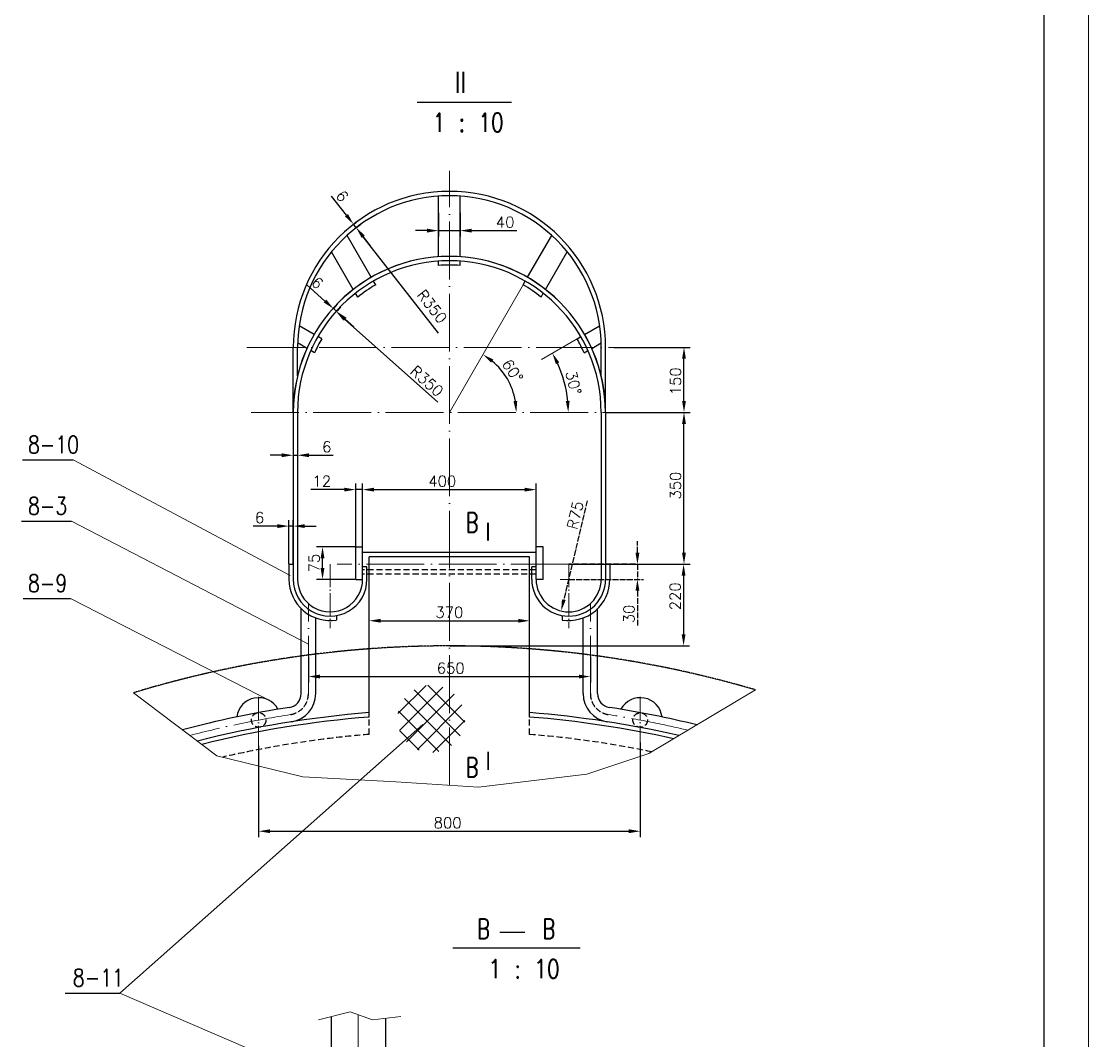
# Model space of a CAD drawing. Header units: inches. Extents: x 14786 to 39415, y 1343 to 18195.
# Drawn here: x 21364 to 25793, y 7177 to 11410 of the extents above; entities that cross this region are included whole.
import ezdxf
from ezdxf.enums import TextEntityAlignment as Align

# ---------------------------------------------------------------- set-up
doc = ezdxf.new("R2010")
doc.units = ezdxf.units.IN
doc.header["$MEASUREMENT"] = 0
for name, pattern in [('ACAD_ISO04W100', [30, 24, -3, 0, -3]), ('ACAD_ISO05W100', [33, 24, -3, 0, -3, 0, -3]), ('DASHED', [0.75, 0.5, -0.25]), ('PHANTOM', [2.5, 1.25, -0.25, 0.25, -0.25, 0.25, -0.25])]:
    doc.linetypes.add(name, pattern=pattern)
for name, color, linetype in [('1', 1, 'ACAD_ISO05W100'), ('2', 3, 'Continuous'), ('3', 2, 'DASHED'), ('4', 7, 'Continuous'), ('5', 6, 'PHANTOM')]:
    doc.layers.add(name, color=color, linetype=linetype)
doc.layers.add('TEXT', color=3, linetype='Continuous', lineweight=15)
doc.layers.add('图层1', color=1, linetype='ACAD_ISO04W100', lineweight=18)
doc.styles.add('HZ', font='TXT', dxfattribs={"width": 0.8, "bigfont": 'HZTXT'})
doc.styles.add('ROMANS', font='ROMANS', dxfattribs={"bigfont": 'HZTXT'})
doc.dimstyles.get("Standard").update_dxf_attribs({"dimtxt": 1.8, "dimasz": 1.9, "dimexe": 1, "dimexo": 0.0625, "dimgap": 0.05, "dimtad": 1, "dimdec": 4, "dimzin": 0, "dimdsep": 46, "dimtxsty": 'ROMANS', "dimcen": 0.09, "dimclrd": 1, "dimclre": 1, "dimclrt": 2, "dimadec": 0, "dimazin": 0, "dimtfac": 1, "dimtdec": 4, "dimtofl": 0, "dimtmove": 0, "dimatfit": 3, "dimfxl": 0, "dimtolj": 1, "dimtzin": 0, "dimarcsym": 0})

# ---------------------------------------------------------------- blocks, each defined once
blk = doc.blocks.new('*D45')
at = {"layer": '4', "color": 1, "lineweight": -2}
blk.add_line((23092.1, 9829), (22705.6, 10173.6), dxfattribs=at)
at = {"layer": '4', "color": 1}
blk.add_solid([(22710.9, 10179.5), (22700.4, 10167.7), (22670.2, 10205.2)], dxfattribs=at)
at = {"layer": 'DEFPOINTS', "color": 0}
for p in [(22670.2, 10205.2), (23140.4, 9785.9)]:
    blk.add_point(p, dxfattribs=at)
at = {"layer": '4', "color": 2, "insert": (23046.9, 9916.2), "char_height": 45, "attachment_point": 5, "rotation": 318.2726, "style": 'ROMANS'}
blk.add_mtext('\\A1;R350', dxfattribs=at)
blk = doc.blocks.new('*D46')
at = {"layer": '4', "color": 1, "lineweight": -2}
blk.add_line((23094.8, 10114.6), (22783, 10515.8), dxfattribs=at)
at = {"layer": '4', "color": 1}
blk.add_solid([(22789.3, 10520.7), (22776.8, 10511), (22753.9, 10553.3)], dxfattribs=at)
at = {"layer": 'DEFPOINTS', "color": 0}
for p in [(22753.9, 10553.3), (23140.4, 10055.9)]:
    blk.add_point(p, dxfattribs=at)
at = {"layer": '4', "color": 2, "insert": (23068.3, 10226.1), "char_height": 45, "attachment_point": 5, "rotation": 307.848, "style": 'ROMANS'}
blk.add_mtext('\\A1;R350', dxfattribs=at)
blk = doc.blocks.new('*D47')
at = {"layer": '4', "color": 1, "lineweight": -2}
blk.add_arc((23140.4, 9785.9), 277.9, 9.8224, 50.1934, dxfattribs=at)
at = {"layer": '4', "color": 1}
for points in [[(23313.7, 9992.8), (23322.8, 10005.8), (23279.3, 10026.5)], [(23422, 9834), (23406.3, 9832.6), (23418.2, 9786)]]:
    blk.add_solid(points, dxfattribs=at)
at = {"layer": 'DEFPOINTS', "color": 0}
for p in [(23446.3, 10315.8), (23401.5, 9881), (22407.9, 9785.7), (23140.4, 9785.9), (24016.1, 9786.1)]:
    blk.add_point(p, dxfattribs=at)
at = {"layer": '4', "color": 2, "insert": (23402.7, 9958.7), "char_height": 45, "attachment_point": 5, "rotation": 303.3754, "style": 'ROMANS'}
blk.add_mtext('\\A1;60°', dxfattribs=at)
blk = doc.blocks.new('*D48')
at = {"layer": '4', "color": 1, "lineweight": -2}
blk.add_arc((23140.4, 9785.9), 493.3, 5.5348, 24.481, dxfattribs=at)
at = {"layer": '4', "color": 1}
for points in [[(23582.3, 9986.7), (23596.4, 9993.9), (23567.6, 10032.5)], [(23639.3, 9833.8), (23623.5, 9833.1), (23633.7, 9786)]]:
    blk.add_solid(points, dxfattribs=at)
at = {"layer": 'DEFPOINTS', "color": 0}
for p in [(23670.2, 10091.8), (23522, 10006.2), (23603.9, 9954.6), (22407.9, 9785.7), (24016.1, 9786.1)]:
    blk.add_point(p, dxfattribs=at)
at = {"layer": '4', "color": 2, "insert": (23655.4, 9909.1), "char_height": 45, "attachment_point": 5, "rotation": 283.4527, "style": 'ROMANS'}
blk.add_mtext('\\A1;30°', dxfattribs=at)
blk = doc.blocks.new('*D49')
at = {"layer": '4', "color": 1, "lineweight": -2}
for p, q in [((22713.3, 10604.8), (22651.7, 10684)), ((22753.5, 10553.1), (22742.5, 10567.3)), ((22743.7, 10568.2), (22762.2, 10582.6)), ((22754.7, 10554), (22773.2, 10568.4)), ((22782.7, 10515.6), (22811.9, 10478.1))]:
    blk.add_line(p, q, dxfattribs=at)
at = {"layer": '4', "color": 1}
for points in [[(22719.5, 10609.6), (22707, 10599.9), (22742.5, 10567.3)], [(22788.9, 10520.5), (22776.4, 10510.7), (22753.5, 10553.1)]]:
    blk.add_solid(points, dxfattribs=at)
at = {"layer": 'DEFPOINTS', "color": 0}
for p in [(22742.5, 10567.3), (22742.5, 10567.3), (22753.5, 10553.1)]:
    blk.add_point(p, dxfattribs=at)
at = {"layer": '4', "color": 2, "insert": (22695.5, 10684.6), "char_height": 45, "attachment_point": 5, "rotation": 307.887, "style": 'ROMANS'}
blk.add_mtext('\\A1;6', dxfattribs=at)
blk = doc.blocks.new('*D50')
at = {"layer": '4', "color": 1, "lineweight": -2}
for p, q in [((22624.1, 10248.6), (22549.3, 10315.6)), ((22660.6, 10218.1), (22676.2, 10235.6)), ((22672.9, 10205), (22659.5, 10217)), ((22674, 10206.1), (22689.6, 10223.6)), ((22708.3, 10173.3), (22743.7, 10141.6))]:
    blk.add_line(p, q, dxfattribs=at)
at = {"layer": '4', "color": 1}
for points in [[(22629.4, 10254.5), (22618.8, 10242.7), (22659.5, 10217)], [(22713.6, 10179.2), (22703.1, 10167.4), (22672.9, 10205)]]:
    blk.add_solid(points, dxfattribs=at)
at = {"layer": 'DEFPOINTS', "color": 0}
for p in [(22659.5, 10217), (22659.5, 10217), (22672.9, 10205)]:
    blk.add_point(p, dxfattribs=at)
at = {"layer": '4', "color": 2, "insert": (22592.4, 10324), "char_height": 45, "attachment_point": 5, "rotation": 318.1746, "style": 'ROMANS'}
blk.add_mtext('\\A1;6', dxfattribs=at)
blk = doc.blocks.new('*D41')
at = {"layer": '4', "color": 1, "lineweight": -2}
for p, q in [((22555.4, 8771.6), (22555.4, 8664.4)), ((23725.4, 8771.6), (23725.4, 8664.4)), ((22602.9, 8689.4), (23677.9, 8689.4))]:
    blk.add_line(p, q, dxfattribs=at)
at = {"layer": '4', "color": 1}
for points in [[(22602.9, 8697.3), (22602.9, 8681.5), (22555.4, 8689.4)], [(23677.9, 8697.3), (23677.9, 8681.5), (23725.4, 8689.4)]]:
    blk.add_solid(points, dxfattribs=at)
at = {"layer": 'DEFPOINTS', "color": 0}
for p in [(22555.4, 8773.2), (23725.4, 8773.2), (23725.4, 8689.4)]:
    blk.add_point(p, dxfattribs=at)
at = {"layer": '4', "color": 2, "insert": (23146, 8724.4), "char_height": 45, "attachment_point": 5, "style": 'ROMANS'}
blk.add_mtext('\\A1;650', dxfattribs=at)
blk = doc.blocks.new('*D42')
at = {"layer": '4', "color": 1, "lineweight": -2}
for p, q in [((22348.6, 8401.1), (22348.6, 8022.1)), ((23932.2, 8415.6), (23932.2, 8022.1)), ((22396.1, 8047.1), (23884.7, 8047.1))]:
    blk.add_line(p, q, dxfattribs=at)
at = {"layer": '4', "color": 1}
for points in [[(22396.1, 8055.1), (22396.1, 8039.2), (22348.6, 8047.1)], [(23884.7, 8055.1), (23884.7, 8039.2), (23932.2, 8047.1)]]:
    blk.add_solid(points, dxfattribs=at)
at = {"layer": 'DEFPOINTS', "color": 0}
for p in [(23932.2, 8417.2), (22348.6, 8402.7), (23932.2, 8047.1)]:
    blk.add_point(p, dxfattribs=at)
at = {"layer": '4', "color": 2, "insert": (23133, 8082.1), "char_height": 45, "attachment_point": 5, "style": 'ROMANS'}
blk.add_mtext('\\A1;800', dxfattribs=at)
blk = doc.blocks.new('*D14')
at = {"layer": '4', "color": 1, "lineweight": -2}
for p, q in [((23095.4, 10614.8), (23095.4, 10515.9)), ((23185.4, 10614.8), (23185.4, 10515.9)), ((23047.9, 10540.9), (23000.4, 10540.9)), ((23095.4, 10540.9), (23185.4, 10540.9)), ((23232.9, 10540.9), (23420.9, 10540.9))]:
    blk.add_line(p, q, dxfattribs=at)
at = {"layer": '4', "color": 1}
for points in [[(23047.9, 10548.9), (23047.9, 10533), (23095.4, 10540.9)], [(23232.9, 10548.9), (23232.9, 10533), (23185.4, 10540.9)]]:
    blk.add_solid(points, dxfattribs=at)
at = {"layer": 'DEFPOINTS', "color": 0}
for p in [(23095.4, 10616.3), (23185.4, 10616.3), (23185.4, 10540.9)]:
    blk.add_point(p, dxfattribs=at)
at = {"layer": '4', "color": 2, "insert": (23372, 10575.9), "char_height": 45, "attachment_point": 5, "style": 'ROMANS'}
blk.add_mtext('\\A1;40', dxfattribs=at)
blk = doc.blocks.new('*D15')
at = {"layer": '4', "color": 1, "lineweight": -2}
for p, q in [((23823.1, 10056.2), (24139.1, 10056.1)), ((24114, 9833.6), (24114, 10008.6)), ((23823, 9786.2), (24139, 9786.1))]:
    blk.add_line(p, q, dxfattribs=at)
at = {"layer": '4', "color": 1}
for points in [[(24106.1, 10008.6), (24122, 10008.6), (24114.1, 10056.1)], [(24106.1, 9833.6), (24121.9, 9833.6), (24114, 9786.1)]]:
    blk.add_solid(points, dxfattribs=at)
at = {"layer": 'DEFPOINTS', "color": 0}
for p in [(23821.5, 10056.2), (24114.1, 10056.1), (23821.4, 9786.2)]:
    blk.add_point(p, dxfattribs=at)
at = {"layer": '4', "color": 2, "insert": (24079, 9915.4), "char_height": 45, "attachment_point": 5, "rotation": 89.9807, "style": 'ROMANS'}
blk.add_mtext('\\A1;150', dxfattribs=at)
blk = doc.blocks.new('*D16')
at = {"layer": '4', "color": 1, "lineweight": -2}
for p, q in [((22492.1, 9627.2), (22492.1, 9583.2)), ((22510.1, 9627.2), (22510.1, 9583.2)), ((22444.6, 9608.2), (22397.1, 9608.2)), ((22492.1, 9608.2), (22510.1, 9608.2)), ((22557.6, 9608.2), (22658, 9608.3))]:
    blk.add_line(p, q, dxfattribs=at)
at = {"layer": '4', "color": 1}
for points in [[(22444.6, 9616.1), (22444.6, 9600.3), (22492.1, 9608.2)], [(22557.6, 9616.2), (22557.6, 9600.3), (22510.1, 9608.2)]]:
    blk.add_solid(points, dxfattribs=at)
at = {"layer": 'DEFPOINTS', "color": 0}
for p in [(22492.1, 9628.8), (22510.1, 9628.8), (22510.1, 9608.2)]:
    blk.add_point(p, dxfattribs=at)
at = {"layer": '4', "color": 2, "insert": (22631.5, 9643.3), "char_height": 45, "attachment_point": 5, "rotation": 0.0158, "style": 'ROMANS'}
blk.add_mtext('\\A1;6', dxfattribs=at)
blk = doc.blocks.new('*D17')
at = {"layer": '4', "color": 1, "lineweight": -2}
for p, q in [((23637, 9156), (24137.3, 9156)), ((24112.3, 9108.5), (24112.3, 8864.2)), ((23141.9, 8816.7), (24137.3, 8816.7))]:
    blk.add_line(p, q, dxfattribs=at)
at = {"layer": '4', "color": 1}
for points in [[(24104.4, 9108.5), (24120.2, 9108.5), (24112.3, 9156)], [(24104.4, 8864.2), (24120.2, 8864.2), (24112.3, 8816.7)]]:
    blk.add_solid(points, dxfattribs=at)
at = {"layer": 'DEFPOINTS', "color": 0}
for p in [(23635.4, 9156), (23140.4, 8816.7), (24112.3, 8816.7)]:
    blk.add_point(p, dxfattribs=at)
at = {"layer": '4', "color": 2, "insert": (24077.3, 9022.3), "char_height": 45, "attachment_point": 5, "rotation": 90, "style": 'ROMANS'}
blk.add_mtext('\\A1;220', dxfattribs=at)
blk = doc.blocks.new('*D18')
at = {"layer": 'DEFPOINTS', "color": 0}
for p in [(23806.4, 9156), (23920.8, 9156), (23635.4, 9093)]:
    blk.add_point(p, dxfattribs=at)
at = {"layer": '图层1', "color": 1, "lineweight": -2}
for p, q in [((23920.8, 9203.5), (23920.8, 9251)), ((23808, 9156), (23945.8, 9156)), ((23920.8, 9156), (23920.8, 9093)), ((23637, 9093), (23945.8, 9093)), ((23920.8, 9045.5), (23920.8, 8900.2))]:
    blk.add_line(p, q, dxfattribs=at)
at = {"layer": '图层1', "color": 1}
for points in [[(23912.9, 9203.5), (23928.8, 9203.5), (23920.8, 9156)], [(23912.9, 9045.5), (23928.8, 9045.5), (23920.8, 9093)]]:
    blk.add_solid(points, dxfattribs=at)
at = {"layer": '图层1', "color": 2, "insert": (23885.8, 8949.1), "char_height": 45, "attachment_point": 5, "rotation": 90, "style": 'ROMANS'}
blk.add_mtext('\\A1;30', dxfattribs=at)
blk = doc.blocks.new('*D19')
at = {"layer": '4', "color": 1, "lineweight": -2}
for p, q in [((22750, 9228), (22588.9, 9228)), ((22613.9, 9140.5), (22613.9, 9180.5)), ((22750, 9093), (22588.9, 9093))]:
    blk.add_line(p, q, dxfattribs=at)
at = {"layer": '4', "color": 1}
for points in [[(22605.9, 9180.5), (22621.8, 9180.5), (22613.9, 9228)], [(22605.9, 9140.5), (22621.8, 9140.5), (22613.9, 9093)]]:
    blk.add_solid(points, dxfattribs=at)
at = {"layer": 'DEFPOINTS', "color": 0}
for p in [(22613.9, 9228), (22751.6, 9228), (22751.6, 9093)]:
    blk.add_point(p, dxfattribs=at)
at = {"layer": '4', "color": 2, "insert": (22578.9, 9160.5), "char_height": 45, "attachment_point": 5, "rotation": 90, "style": 'ROMANS'}
blk.add_mtext('\\A1;75', dxfattribs=at)
blk = doc.blocks.new('*D20')
at = {"layer": '4', "color": 1, "lineweight": -2}
for p, q in [((22807.4, 8796.9), (22807.4, 8946)), ((22854.9, 8921), (23425.9, 8921)), ((23473.4, 8796.9), (23473.4, 8946))]:
    blk.add_line(p, q, dxfattribs=at)
at = {"layer": '4', "color": 1}
for points in [[(22854.9, 8929), (22854.9, 8913.1), (22807.4, 8921)], [(23425.9, 8929), (23425.9, 8913.1), (23473.4, 8921)]]:
    blk.add_solid(points, dxfattribs=at)
at = {"layer": 'DEFPOINTS', "color": 0}
for p in [(23473.4, 8921), (22807.4, 8795.3), (23473.4, 8795.3)]:
    blk.add_point(p, dxfattribs=at)
at = {"layer": '4', "color": 2, "insert": (23140.4, 8956), "char_height": 45, "attachment_point": 5, "style": 'ROMANS'}
blk.add_mtext('\\A1;370', dxfattribs=at)
blk = doc.blocks.new('*D21')
at = {"layer": '4', "color": 1, "lineweight": -2}
for p, q in [((22780.4, 9229.6), (22780.4, 9490.4)), ((23500.4, 9229.6), (23500.4, 9490.4)), ((22827.9, 9465.4), (23452.9, 9465.4))]:
    blk.add_line(p, q, dxfattribs=at)
at = {"layer": '4', "color": 1}
for points in [[(22827.9, 9473.3), (22827.9, 9457.5), (22780.4, 9465.4)], [(23452.9, 9473.3), (23452.9, 9457.5), (23500.4, 9465.4)]]:
    blk.add_solid(points, dxfattribs=at)
at = {"layer": 'DEFPOINTS', "color": 0}
for p in [(23500.4, 9465.4), (22780.4, 9228), (23500.4, 9228)]:
    blk.add_point(p, dxfattribs=at)
at = {"layer": '4', "color": 2, "insert": (23110.7, 9500.4), "char_height": 45, "attachment_point": 5, "style": 'ROMANS'}
blk.add_mtext('\\A1;400', dxfattribs=at)
blk = doc.blocks.new('*D22')
at = {"layer": '4', "color": 1, "lineweight": -2}
for p, q in [((22751.6, 9229.6), (22751.6, 9490.6)), ((22780.4, 9229.6), (22780.4, 9490.6)), ((22704.1, 9465.6), (22565.2, 9465.6)), ((22780.4, 9465.6), (22751.6, 9465.6)), ((22827.9, 9465.6), (22875.4, 9465.6))]:
    blk.add_line(p, q, dxfattribs=at)
at = {"layer": '4', "color": 1}
for points in [[(22704.1, 9473.5), (22704.1, 9457.7), (22751.6, 9465.6)], [(22827.9, 9473.5), (22827.9, 9457.7), (22780.4, 9465.6)]]:
    blk.add_solid(points, dxfattribs=at)
at = {"layer": 'DEFPOINTS', "color": 0}
for p in [(22751.6, 9465.6), (22751.6, 9228), (22780.4, 9228)]:
    blk.add_point(p, dxfattribs=at)
at = {"layer": '4', "color": 2, "insert": (22610.9, 9500.6), "char_height": 45, "attachment_point": 5, "rotation": 359.996, "style": 'ROMANS'}
blk.add_mtext('\\A1;12', dxfattribs=at)
blk = doc.blocks.new('*D23')
at = {"layer": '4', "color": 1, "lineweight": -2}
for p, q in [((22426.9, 9314), (22326.5, 9314)), ((22474.3, 9157.6), (22474.4, 9339)), ((22492.4, 9314), (22474.4, 9314)), ((22492.3, 9157.6), (22492.4, 9339)), ((22539.9, 9314), (22587.4, 9314))]:
    blk.add_line(p, q, dxfattribs=at)
at = {"layer": '4', "color": 1}
for points in [[(22426.9, 9321.9), (22426.9, 9306.1), (22474.4, 9314)], [(22539.9, 9321.9), (22539.9, 9306.1), (22492.4, 9314)]]:
    blk.add_solid(points, dxfattribs=at)
at = {"layer": 'DEFPOINTS', "color": 0}
for p in [(22474.4, 9314), (22474.3, 9156.1), (22492.3, 9156.1)]:
    blk.add_point(p, dxfattribs=at)
at = {"layer": '4', "color": 2, "insert": (22352.9, 9349), "char_height": 45, "attachment_point": 5, "rotation": 359.9842, "style": 'ROMANS'}
blk.add_mtext('\\A1;6', dxfattribs=at)
blk = doc.blocks.new('*D24')
at = {"layer": '4', "color": 1, "lineweight": -2}
for p, q in [((23790, 9786.1), (24139, 9786.1)), ((24114, 9203.5), (24114, 9738.6)), ((23637, 9156), (24139, 9156))]:
    blk.add_line(p, q, dxfattribs=at)
at = {"layer": '4', "color": 1}
for points in [[(24106, 9738.6), (24121.9, 9738.6), (24114, 9786.1)], [(24106, 9203.5), (24121.9, 9203.5), (24114, 9156)]]:
    blk.add_solid(points, dxfattribs=at)
at = {"layer": 'DEFPOINTS', "color": 0}
for p in [(23788.4, 9786.1), (24114, 9786.1), (23635.4, 9156)]:
    blk.add_point(p, dxfattribs=at)
at = {"layer": '4', "color": 2, "insert": (24079, 9482.4), "char_height": 45, "attachment_point": 5, "rotation": 90, "style": 'ROMANS'}
blk.add_mtext('\\A1;350', dxfattribs=at)
blk = doc.blocks.new('*D80')
at = {"layer": 'DEFPOINTS', "color": 0}
for p in [(23635.4, 9093), (23604.3, 8961.7)]:
    blk.add_point(p, dxfattribs=at)
at = {"layer": '图层1', "color": 1, "lineweight": -2}
blk.add_line((23712.8, 9419.6), (23615.2, 9007.9), dxfattribs=at)
at = {"layer": '图层1', "color": 1}
blk.add_solid([(23607.5, 9009.7), (23622.9, 9006.1), (23604.3, 8961.7)], dxfattribs=at)
at = {"layer": '图层1', "color": 2, "insert": (23662.5, 9359.2), "char_height": 45, "attachment_point": 5, "rotation": 76.6616, "style": 'ROMANS'}
blk.add_mtext('\\A1;R75', dxfattribs=at)

msp = doc.modelspace()

# ---------------------------------------------------------------- linework, layer by layer
msp.add_line((25608.1, 1528), (25608.1, 16722.9))
for points in [[(23300.4, 9253.1, 7.56, 7.56, 0), (23300.4, 9328.7, 0, 0, 0), (23338.1, 9328.7, 7.56, 0, 0), (23388.5, 9328.7, 0, 0, 0)], [(23301.2, 8377.6, 7.56, 7.56, 0), (23301.2, 8302, 0, 0, 0), (23338.9, 8302, 7.56, 0, 0), (23389.3, 8302, 0, 0, 0)]]:
    msp.add_lwpolyline(points, format="xyseb")
for centre, start, end in [((22348.6, 8510.5), 28.2484, 173.0902), ((23932.2, 8510.5), 6.9098, 151.7516)]:
    msp.add_arc(centre, 91.2, start, end)
at = {"layer": '1'}
msp.add_line((23912.3, 9156), (23635.4, 9156), dxfattribs=at)
for centre, start, end in [((22467.5, 8618.3), 278.8716, 0), ((23813.2, 8618.3), 180, 261.1284)]:
    msp.add_arc(centre, 87.8, start, end, dxfattribs=at)
at = {"layer": '3', "ltscale": 50}
for p, q in [((23500.4, 9132.6), (22780.4, 9132.4)), ((23500.4, 9114.6), (22780.4, 9114.4)), ((22807.4, 8449.1), (22807.4, 8521.3)), ((23473.4, 8449.1), (23473.4, 8521.3))]:
    msp.add_line(p, q, dxfattribs=at)
for centre in [(22349, 8508.8), (23932.2, 8508.7)]:
    msp.add_circle(centre, 30.2, dxfattribs=at)
for start, end in [(94.5971, 103.0886), (78.34, 85.4029)]:
    msp.add_arc((23140.4, 4307.7), 4154.8, start, end, dxfattribs=at)
at = {"layer": '4', "linetype": 'Continuous'}
for p, q in [((23007, 11074.5), (23398.1, 11074.5)), ((23095.4, 10432.3), (23095.4, 10684.3)), ((23185.4, 10432.3), (23185.4, 10684.3)), ((22816.3, 10347.1), (22715.8, 10521.3)), ((23464.4, 10347.1), (23565, 10521.3)), ((22741.6, 10296.5), (22651.3, 10453)), ((23095.4, 10396.2), (23095.4, 10414.3)), ((23185.4, 10396.2), (23185.4, 10414.3)), ((23539.1, 10296.5), (23629.5, 10453)), ((22834.5, 10315.6), (22825.4, 10331.4)), ((23446.2, 10315.6), (23455.3, 10331.4)), ((22759.8, 10265), (22750.7, 10280.7)), ((23520.9, 10265), (23530, 10280.7)), ((22579.4, 10109.8), (22516.8, 10145.9)), ((23701.4, 10109.8), (23763.9, 10145.9)), ((22610.7, 10091.7), (22595, 10100.7)), ((23670, 10091.7), (23685.7, 10100.7)), ((22492.4, 9785.9), (22492.4, 10055.9)), ((22510.3, 9937.5), (22510.3, 10055.9)), ((22549.8, 10052), (22510.6, 10074.6)), ((23670, 10091.7), (23670.2, 10091.8)), ((23730.9, 10052), (23770.1, 10074.6)), ((23770.4, 9937.5), (23770.4, 10055.9)), ((23770.4, 9937.5), (23770.4, 10055.9)), ((23788.4, 9785.9), (23788.4, 10055.9)), ((22581.2, 10033.9), (22565.5, 10043)), ((23699.6, 10033.9), (23715.3, 10043)), ((22492.3, 9786.1), (22492.3, 9093)), ((22510.3, 9786.1), (22510.3, 9093.1)), ((23770.4, 9786.1), (23770.4, 9093.1)), ((23788.4, 9786.1), (23788.4, 9093)), ((22751.6, 9093), (22751.6, 9228)), ((22751.6, 9228), (22780.4, 9228)), ((22780.4, 9093), (22780.4, 9228)), ((23500.4, 9093), (23500.4, 9228)), ((23529.2, 9228), (23500.4, 9228)), ((23529.2, 9093), (23529.2, 9228)), ((23500.4, 9204.6), (22780.4, 9204.4)), ((23473.4, 9186.6), (22807.4, 9186.4)), ((22807.4, 8521.3), (22807.4, 9186.4)), ((23473.4, 8521.3), (23473.4, 9186.6)), ((22474.3, 9156.1), (22474.3, 9093.1)), ((22474.3, 9156.1), (22492.3, 9156.1)), ((22798.4, 9144.8), (22780.4, 9144.8)), ((22798.4, 9093), (22798.4, 9144.8)), ((23482.4, 9093), (23482.4, 9145)), ((23500.4, 9145), (23482.4, 9145)), ((23806.4, 9156.1), (23788.4, 9156.1)), ((23806.4, 9156.1), (23806.4, 9093.1)), ((22751.6, 9093), (22780.4, 9093)), ((23529.2, 9093), (23500.4, 9093)), ((22525.1, 8618.3), (22525.1, 8971.4)), ((23755.6, 8618.3), (23755.6, 8971.4)), ((22585.6, 8618.3), (22585.6, 8932.8)), ((22672.3, 8942.4), (22672.3, 8924.2)), ((23608.4, 8942.4), (23608.4, 8924.2)), ((23695.1, 8618.3), (23695.1, 8932.8)), ((23349.5, 7627.8), (23453.7, 7627.8)), ((23155, 7563.2), (23682.9, 7563.2)), ((22874.8, 7270.1), (22874.8, 6867.8))]:
    msp.add_line(p, q, dxfattribs=at)
at = {"layer": '4'}
for p, q in [((21368.6, 9588.7), (21579.5, 9588.7)), ((21363.9, 9334.1), (21572.5, 9334.1)), ((21370.9, 9013), (21567.8, 9013)), ((21545.7, 7375.3), (21772.7, 7375.3)), ((22649.8, 7277.1), (22649.8, 5783.4))]:
    msp.add_line(p, q, dxfattribs=at)
at = {"layer": '4', "linetype": 'Continuous'}
for centre, radius, start, end in [((23140.4, 10055.9), 648, 0, 180), ((23140.4, 10055.9), 630, 0, 180), ((23140.1, 9785.9), 648, 0.0158, 180.0158), ((23140.4, 9785.9), 648, 0, 180), ((23140.1, 9785.9), 630, 0.0158, 180.0158), ((23140.4, 9785.9), 612, 85.7833, 94.2167), ((23140.6, 9785.9), 612, 120.0217, 128.4784), ((23140.1, 9785.9), 612, 51.5216, 59.9783), ((23140.6, 9785.9), 612, 150.0125, 156.0906), ((23140.1, 9785.9), 612, 23.9094, 29.9875), ((22645.3, 9093), 171, 179.9842, 279.0847), ((22645.3, 9093), 153, 179.9842, 359.9842), ((22645.3, 9093), 135, 179.9842, 359.9842), ((23635.4, 9093), 153, 180.0158, 0.0158), ((23635.4, 9093), 135, 180.0158, 0.0158), ((23635.4, 9093), 171, 260.9153, 0.0158), ((22467.5, 8618.3), 57.6, 278.8716, 0), ((22467.5, 8618.3), 118.1, 278.8716, 0), ((23813.2, 8618.3), 118.1, 180, 261.1284), ((23813.2, 8618.3), 57.6, 180, 261.1284), ((23140.4, 4307.7), 4305.2, 98.8716, 104.9091), ((23140.4, 4307.7), 4305.2, 76.1968, 81.1284), ((23140.4, 4307.7), 4244.8, 94.4995, 104.267), ((23140.4, 4307.7), 4226.8, 94.5187, 104.0713), ((23140.4, 4307.7), 4244.8, 77.0299, 85.5005), ((23140.4, 4307.7), 4226.8, 77.285, 85.4813)]:
    msp.add_arc(centre, radius, start, end, dxfattribs=at)
at = {"layer": '5'}
for start, end in [(84.1154, 95.8863), (94.2353, 106.9095), (73.6314, 85.7647)]:
    msp.add_arc((23140.4, 4307.7), 4509, start, end, dxfattribs=at)
at = {"layer": 'TEXT'}
for p, q in [((25793.4, 1342.7), (25793.4, 16908.2)), ((23140.4, 9785.9), (23446.3, 10315.8)), ((23522, 10006.2), (23670, 10091.7)), ((21579.5, 9588.7), (22479.4, 9109.4)), ((21572.5, 9334.1), (22555.4, 8823.9)), ((21567.8, 9013), (22408.3, 8583.5)), ((22927, 8535.3), (23043.6, 8651.9)), ((22933.9, 8465.8), (23113.1, 8645)), ((23203.9, 8500.3), (23051.3, 8652.9)), ((23149, 8402.5), (22953.5, 8598)), ((22963, 8418.6), (23160.3, 8615.9)), ((23185, 8442.8), (22993.8, 8634)), ((23007.6, 8386.7), (23192.2, 8571.3)), ((23097, 8378.1), (22929.1, 8546)), ((23071.7, 8374.5), (23204.4, 8507.2)), ((21772.7, 7375.3), (23029.7, 8490.1)), ((23015.2, 8383.5), (22934.5, 8464.2)), ((21772.7, 7375.3), (22981.6, 6853.4))]:
    msp.add_line(p, q, dxfattribs=at)
for points in [[(21828.9, 8621.7), (22175.3, 8360.4), (22532.1, 8273.1), (22917.8, 8251.7), (23260.7, 8230.3), (23710.8, 8283.8), (23968, 8369.5), (24411.1, 8633.9)], [(22597.7, 7264.1), (22729.1, 7296.9), (22821.1, 7264.1), (22939.5, 7277.2)]]:
    msp.add_lwpolyline(points, dxfattribs=at)
at = {"layer": '图层1', "ltscale": 10}
for p, q in [((23140.4, 8237.8), (23140.4, 10789.8)), ((22299.7, 10055.9), (24001.4, 10055.9)), ((24016.1, 9786.1), (22318.1, 9785.7)), ((23636, 9156), (22674.1, 9155.8)), ((22555.4, 8618.3), (22555.4, 8992.4)), ((23725.4, 8618.3), (23725.4, 8992.4)), ((22762.3, 7285.1), (22762.3, 5791.4))]:
    msp.add_line(p, q, dxfattribs=at)
at = {"layer": '图层1', "ltscale": 4}
for p, q in [((22645.3, 9156), (22645.3, 8889.8)), ((23635.4, 9156), (23635.4, 8889.8)), ((23635.4, 9093), (23600.7, 9093)), ((22348.6, 8388.6), (22348.6, 8628.8)), ((23932.2, 8388.6), (23932.2, 8628.8))]:
    msp.add_line(p, q, dxfattribs=at)
at = {"layer": '图层1', "ltscale": 10}
for start, end in [(98.8716, 104.5911), (76.6088, 81.1284)]:
    msp.add_arc((23140.4, 4307.7), 4275, start, end, dxfattribs=at)

# ---------------------------------------------------------------- texts
at = {"layer": '2', "style": 'HZ', "width": 0.8}
for s, p in [('8-10', (21391.3, 9616.4)), ('8-3', (21391.3, 9361.7)), ('8-9', (21391.3, 9040.7)), ('8-11', (21577.4, 7403))]:
    msp.add_text(s, height=72, dxfattribs=at).set_placement(p)
at = {"layer": '2', "style": 'ROMANS', "width": 0.7}
for p in [(23234.2, 9287.2), (23234.2, 8271.2), (23281.9, 7600.4), (23552.8, 7600.4)]:
    msp.add_text('B', height=82.7, dxfattribs=at).set_placement(p, align=Align.CENTER)
at = {"layer": '4', "style": 'HZ', "width": 0.8}
msp.add_text('Ⅱ', height=100, dxfattribs=at).set_placement((23186.7, 11103.1), align=Align.CENTER)
for p in [(23070.6, 10951.8), (23302.5, 7436.8)]:
    msp.add_text('1 : 10', height=77.22, dxfattribs=at).set_placement(p)

# ---------------------------------------------------------------- dimensions: what is measured, and where the dimension line sits
at = {"layer": '4'}
for p1, p2, picture, middle in [((22753.5, 10553.1), (22742.5, 10567.3), '*D49', (22695.5, 10684.6)), ((22672.9, 10205), (22659.5, 10217), '*D50', (22592.4, 10324))]:
    dim = msp.add_aligned_dim(p1=p1, p2=p2, distance=0, text='6', dimstyle='Standard', override={"dimscale": 25, "dimgap": 0.5, "dimdec": 0, "dimtdec": 0, "dimtofl": 1}, dxfattribs=at)
    dim.commit()
    dim.dimension.update_dxf_attribs({"geometry": picture, "text_midpoint": middle})
for base, p1, p2, angle, text, override, picture, middle, dimtype in [((23185.4, 10540.9), (23095.4, 10616.3), (23185.4, 10616.3), 360, '40', {"dimscale": 25, "dimgap": 0.5, "dimdec": 0, "dimtdec": 0, "dimtofl": 1}, '*D14', (23372, 10540.9), 161), ((24114.1, 10056.1), (23821.4, 9786.2), (23821.5, 10056.2), 89.9807, '150', {"dimscale": 25, "dimgap": 0.5, "dimdec": 0, "dimtdec": 0}, '*D15', (24114, 9915.4), 161), ((24114, 9786.1), (23635.4, 9156), (23788.4, 9786.1), 90, '350', {"dimscale": 25, "dimgap": 0.5, "dimdec": 0, "dimtdec": 0, "dimtofl": 1}, '*D24', (24114, 9482.4), 160), ((22510.1, 9608.2), (22492.1, 9628.8), (22510.1, 9628.8), 0.0158, '6', {"dimscale": 25, "dimgap": 0.5, "dimdec": 0, "dimtdec": 0, "dimtofl": 1}, '*D16', (22631.5, 9608.3), 161), ((22751.6, 9465.6), (22780.4, 9228), (22751.6, 9228), 179.996, '12', {"dimscale": 25, "dimgap": 0.5, "dimdec": 0, "dimtdec": 0, "dimtofl": 1}, '*D22', (22610.9, 9465.6), 161), ((22474.4, 9314), (22492.3, 9156.1), (22474.3, 9156.1), 179.9842, '6', {"dimscale": 25, "dimgap": 0.5, "dimdec": 0, "dimtdec": 0, "dimtofl": 1}, '*D23', (22352.9, 9314), 161), ((22613.9, 9228), (22751.6, 9093), (22751.6, 9228), 90, '75', {"dimscale": 25, "dimgap": 0.5, "dimdec": 0, "dimtdec": 0}, '*D19', (22613.9, 9160.5), 160), ((24112.3, 8816.7), (23635.4, 9156), (23140.4, 8816.7), 90, '220', {"dimscale": 25, "dimgap": 0.5, "dimdec": 0, "dimtdec": 0}, '*D17', (24112.3, 9022.3), 160)]:
    dim = msp.add_linear_dim(base=base, p1=p1, p2=p2, angle=angle, text=text, dimstyle='Standard', override=override, dxfattribs=at)
    dim.commit()
    dim.dimension.update_dxf_attribs({"geometry": picture, "text_midpoint": middle, "dimtype": dimtype})
for center, mpoint, override, picture, middle in [((23140.4, 10055.9), (22753.9, 10553.3), {"dimscale": 25, "dimgap": 1, "dimdec": 0, "dimtdec": 0, "dimtofl": 0}, '*D46', (23030.8, 10196.9)), ((23140.4, 9785.9), (22670.2, 10205.2), {"dimscale": 25, "dimgap": 0.5, "dimdec": 0, "dimtdec": 0}, '*D45', (23023.6, 9890.1))]:
    dim = msp.add_radius_dim(center=center, mpoint=mpoint, text='R350', dimstyle='Standard', override=override, dxfattribs=at)
    dim.commit()
    dim.dimension.update_dxf_attribs({"geometry": picture, "text_midpoint": middle, "dimtype": 164})
for base, line2, picture, middle in [((23401.5, 9881), ((23140.4, 9785.9), (23446.3, 10315.8)), '*D47', (23372.4, 9938.7)), ((23603.9, 9954.6), ((23522, 10006.2), (23670.2, 10091.8)), '*D48', (23620.2, 9900.6))]:
    dim = msp.add_angular_dim_2l(base=base, line1=((24016.1, 9786.1), (22407.9, 9785.7)), line2=line2, dimstyle='Standard', override={"dimscale": 25, "dimgap": 0.5, "dimdec": 0, "dimtdec": 0}, dxfattribs=at)
    dim.commit()
    dim.dimension.update_dxf_attribs({"geometry": picture, "text_midpoint": middle, "dimtype": 162})
for base, p1, p2, text, picture, middle in [((23500.4, 9465.4), (22780.4, 9228), (23500.4, 9228), '400', '*D21', (23110.7, 9465.4)), ((23473.4, 8921), (22807.4, 8795.3), (23473.4, 8795.3), '370', '*D20', (23140.4, 8921)), ((23725.4, 8689.4), (22555.4, 8773.2), (23725.4, 8773.2), '650', '*D41', (23146, 8689.4)), ((23932.2, 8047.1), (22348.6, 8402.7), (23932.2, 8417.2), '800', '*D42', (23133, 8047.1))]:
    dim = msp.add_linear_dim(base=base, p1=p1, p2=p2, text=text, dimstyle='Standard', override={"dimscale": 25, "dimgap": 0.5, "dimdec": 0, "dimtdec": 0}, dxfattribs=at)
    dim.commit()
    dim.dimension.update_dxf_attribs({"geometry": picture, "text_midpoint": middle, "dimtype": 160})
at = {"layer": '图层1', "ltscale": 4}
dim = msp.add_radius_dim(center=(23635.4, 9093), mpoint=(23604.3, 8961.7), text='R75', dimstyle='Standard', override={"dimscale": 25, "dimgap": 0.5, "dimdec": 0, "dimtdec": 0}, dxfattribs=at)
dim.commit()
dim.dimension.update_dxf_attribs({"geometry": '*D80', "text_midpoint": (23696.6, 9351.1), "dimtype": 164})
dim = msp.add_linear_dim(base=(23920.8, 9156), p1=(23635.4, 9093), p2=(23806.4, 9156), angle=90, text='30', dimstyle='Standard', override={"dimscale": 25, "dimgap": 0.5, "dimdec": 0, "dimtdec": 0, "dimtofl": 1}, dxfattribs=at)
dim.commit()
dim.dimension.update_dxf_attribs({"geometry": '*D18', "text_midpoint": (23920.8, 8949.1), "dimtype": 160})

doc.saveas('drawing.dxf')
